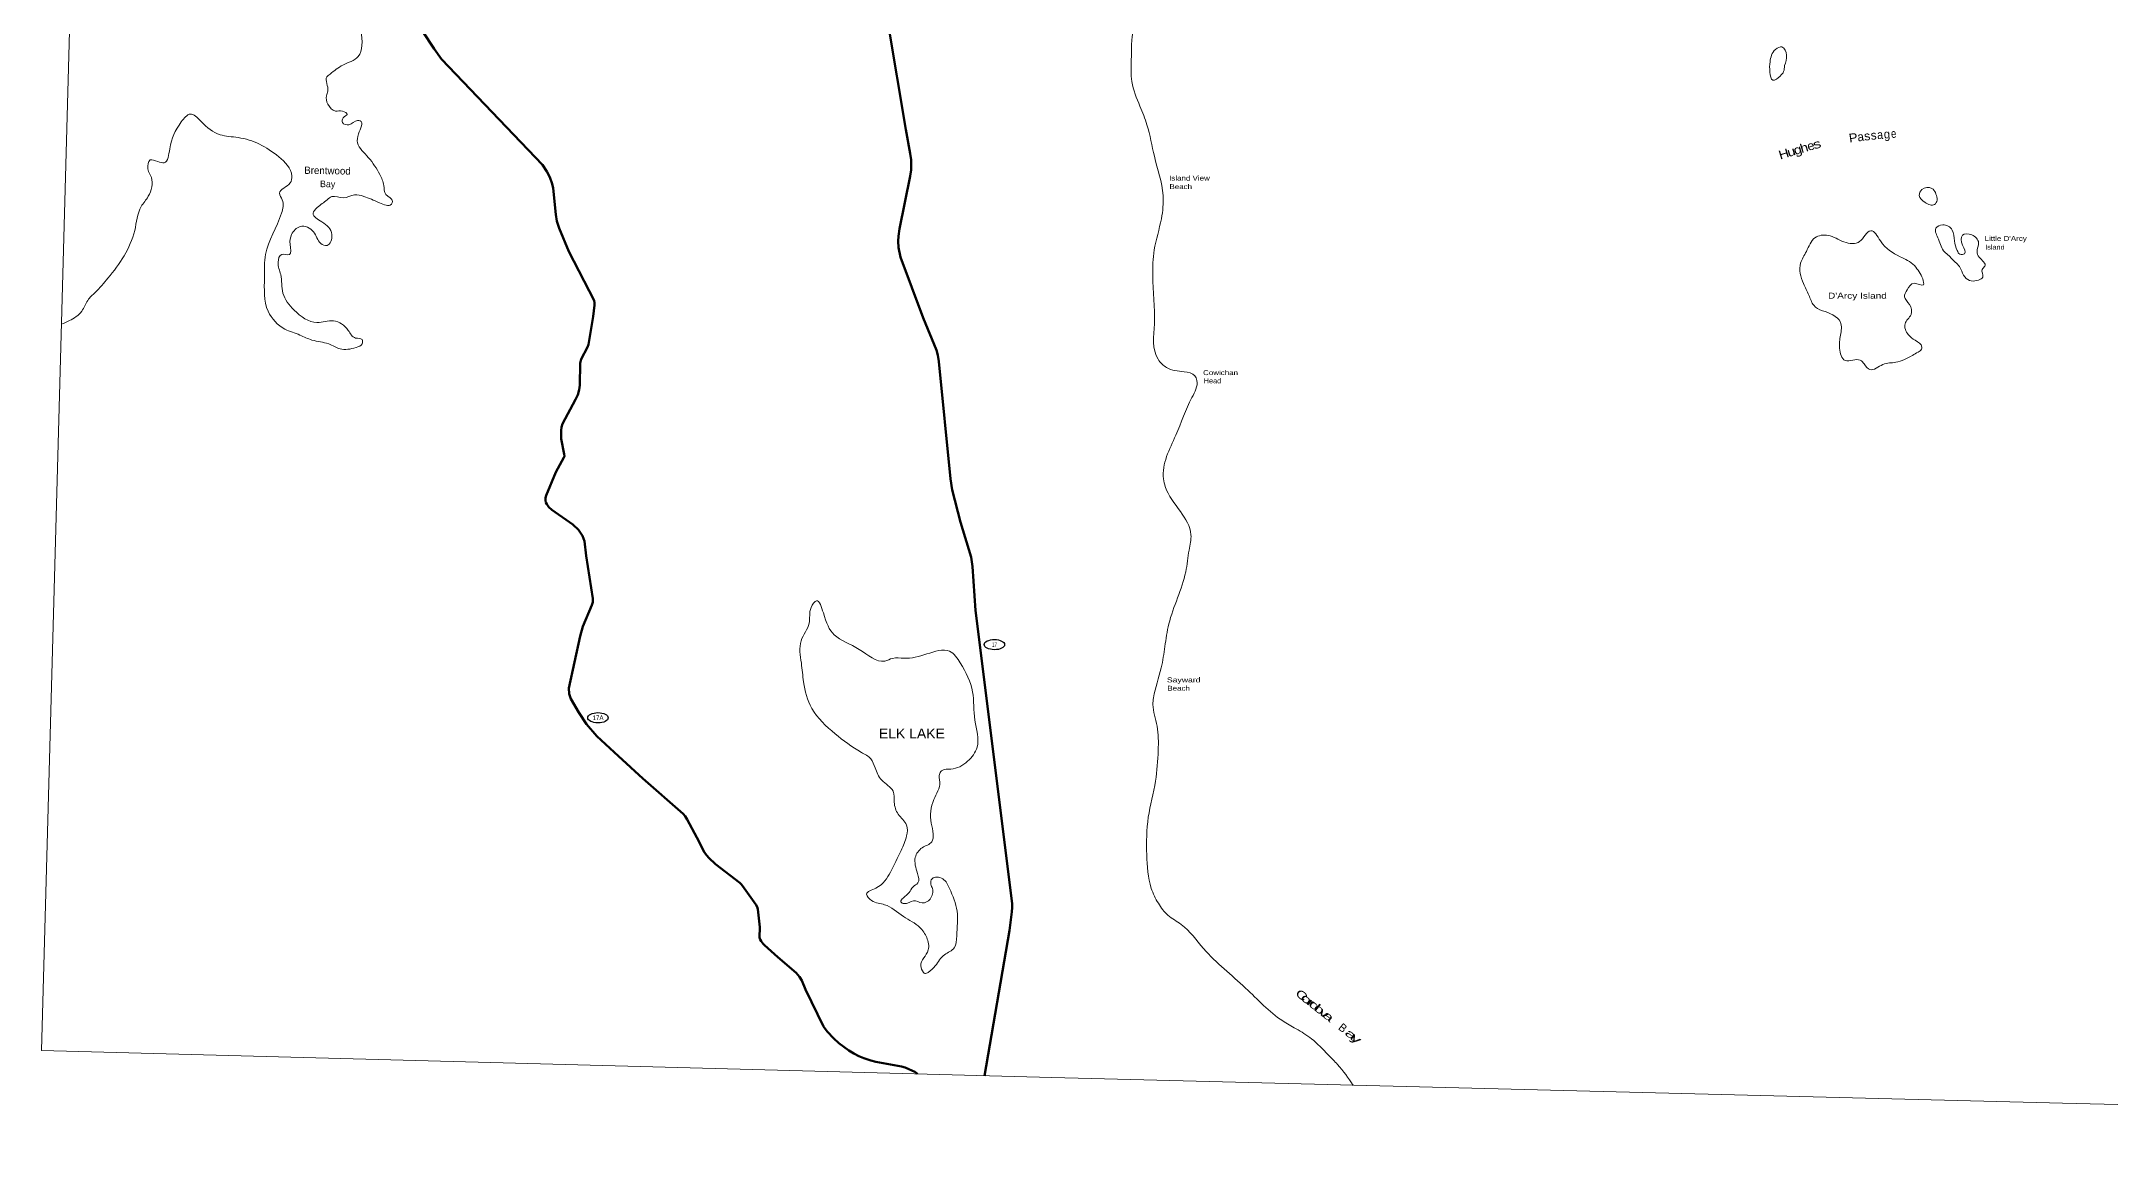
# Model space of a CAD drawing. Header units: feet. Extents: x -611393 to -485084, y 372822 to 560047.
# Drawn here: x -611393 to -548811, y 372822 to 406349 of the extents above; entities that cross this region are included whole.
import ezdxf
from ezdxf.enums import TextEntityAlignment as Align

# ---------------------------------------------------------------- set-up
doc = ezdxf.new("R2010")
doc.units = ezdxf.units.FT
doc.header["$LTSCALE"] = 80
for name, color, linetype, lineweight in [('17', 7, 'Continuous', 25), ('23', 7, 'Continuous', 70), ('39', 7, 'Continuous', 13), ('4', 7, 'Continuous', 13)]:
    doc.layers.add(name, color=color, linetype=linetype, lineweight=lineweight)
doc.layers.add('41', color=7, linetype='Continuous')
doc.layers.add('42', color=7, linetype='Continuous')

msp = doc.modelspace()

# ---------------------------------------------------------------- linework, layer by layer
at = {"layer": '17'}
for centre in [(-582570.57, 388115.97), (-594559.54, 385905.11)]:
    msp.add_ellipse(centre, major_axis=(309.24, -1), ratio=0.500121, dxfattribs=at)
at = {"layer": '23'}
for points in [[(-582868.43, 375084.66), (-582116.21, 379476.15), (-582042.24, 380040.22), (-582033.25, 380170.59), (-582036.89, 380286.49), (-583145.92, 389151.8), (-583228.47, 390480.92), (-583268.95, 390762.01), (-583598.77, 391815.28), (-583844.12, 392793.99), (-583901.61, 393131.5), (-584248.53, 396678.11), (-584284.48, 396866.92), (-584320.12, 397012.03), (-584729.36, 397991.95), (-585414.11, 399830.96), (-585470.76, 400121.66), (-585479.75, 400310.47), (-585472.86, 400457.78), (-585443.8, 400688.1), (-585116.67, 402277.81), (-585088.81, 402468.32), (-585088.81, 402643.64), (-585088.81, 402774.01), (-585115.33, 402962.73), (-585248.91, 403683.93), (-585787.36, 406873.25)], [(-599868.17, 406656.58), (-599517.41, 406123.17), (-599287.74, 405808.83), (-596235.16, 402615.93), (-596102.36, 402418.87), (-596012.49, 402248.04), (-595940.59, 402041.25), (-595915.15, 401908.24), (-595833.31, 401120.33), (-595805.78, 400917.37), (-595737.68, 400704.23), (-595443.06, 399997), (-594676.93, 398520.12), (-594664.45, 398449.33), (-594664.45, 398377.4), (-594700.75, 398038.56), (-594795.41, 397492.68)], [(-594795.41, 397492.68), (-594848.38, 397187.18), (-594875.64, 397105.17), (-595068.86, 396745.54), (-595101.92, 396625.25), (-595111.48, 395957.39), (-595127.27, 395814.96), (-595172.21, 395666.61), (-595236.13, 395528.4), (-595627.62, 394791.41), (-595666.49, 394686.59), (-595675.48, 394592.19), (-595668, 394335.51), (-595581.11, 393872.91), (-595576.62, 393809.97), (-595591.48, 393767.56), (-595834.74, 393332.28), (-596124.18, 392627.25), (-596142.8, 392551.22), (-596142.8, 392470.3), (-596133.81, 392416.36), (-596106.85, 392362.41), (-596043.94, 392272.5), (-595952.63, 392192.86), (-595315.61, 391749.97), (-595145.24, 391589.18), (-595024.25, 391406.41), (-594965.5, 391247.52), (-594914.48, 390795.57), (-594713.87, 389512.26), (-594713.87, 389404.36), (-594749.59, 389304.29), (-595019.43, 388667.1), (-595101.54, 388372.08), (-595445.77, 386797.07), (-595432.83, 386626.14), (-595378.91, 386473.29), (-595143.04, 386064.32), (-594902.6, 385709.06), (-594594.53, 385352.46), (-593934.54, 384740.04), (-593207.69, 384067.2), (-591986.97, 383004.83), (-591918.92, 382930.82), (-591860.51, 382831.92), (-591573.99, 382286.99), (-591334.97, 381834.45), (-591271.86, 381739.52), (-591208.95, 381667.59), (-591009.87, 381481.82), (-590272.99, 380918.73), (-590229.38, 380876.39), (-590188.94, 380822.44), (-589782.99, 380258.67), (-589748.58, 380190.81), (-589726.11, 380118.88), (-589665.85, 379571.59), (-589670.2, 379267.25), (-589656.47, 379204.05), (-589627.26, 379152.35), (-589564.35, 379073.68), (-589521.26, 379027.76), (-589120.11, 378665.29), (-588562.31, 378199.31), (-588459.76, 378078.23), (-588391.56, 377961.05), (-588279.02, 377694.41), (-587736.43, 376568.3), (-587632.16, 376419.09), (-587428.38, 376207.53), (-587272.68, 376068.44), (-586976.34, 375852.58), (-586823.33, 375758.25), (-586666.06, 375677.33), (-586517.78, 375614.4), (-586306.59, 375546.96), (-586158.3, 375506.51), (-585380.93, 375367.14), (-585268.6, 375335.68), (-585156.26, 375286.22), (-584981.01, 375205.31), (-584900.31, 375139.17)]]:
    msp.add_lwpolyline(points, dxfattribs=at)
at = {"layer": '39'}
for points in [[(-579960.41, 408455.98), (-579414.24, 408037.62), (-579094.48, 407904.64), (-578905.66, 408103.74), (-579077.42, 408546.47), (-579379.7, 408721.35), (-579719.21, 408643.48), (-579925.28, 408822.42), (-579893.43, 408963.51), (-579430.31, 409364.5), (-579007.98, 409939.27), (-578755.41, 410475.11), (-578671.24, 411073.38), (-578423.88, 411220.65), (-578124.2, 410851.48), (-578097.38, 410327.09), (-578497.96, 409481.51), (-578685.23, 408766.95), (-578598.29, 408308.99), (-578543.6, 407969.94), (-578437.59, 407672.14), (-578272.48, 407364.74), (-578357.1, 406732.68), (-578429, 405787.74), (-578412.34, 405136.81), (-578168.52, 404388.5), (-577956.04, 403826.69), (-577731.86, 402875.98), (-577468.44, 401696.37), (-577520.24, 400987.62), (-577735.95, 400045.49), (-577780.2, 399269), (-577732, 397814.75), (-577619.49, 396739.47), (-577360.53, 396489.39), (-576829.17, 396360.73), (-576509.18, 396244.65), (-576443.43, 396099.73), (-576594.15, 395587.25), (-577083.27, 394447.66), (-577456.35, 393128.37), (-577400.3, 392890.69), (-576944.99, 392138.26), (-576624.36, 391439.15), (-576681.34, 390975.54), (-576783.23, 390318.47), (-577295.16, 388739.95), (-577414.3, 388057.87), (-577524.42, 387417.85), (-577756.6, 386509.84), (-577776.23, 386307.43), (-577649.6, 385654.36), (-577617.15, 384918.62), (-577697.28, 383990.74), (-577915.03, 382896.56), (-577964.04, 381765.28), (-577825.35, 380748.64), (-577611.41, 380296.65), (-577320.08, 379936.09), (-576917.65, 379657.86), (-576242.06, 378926.48), (-574971.84, 377735.68), (-573851.3, 376742.14), (-573448.3, 376506.14), (-572978.53, 376201.25), (-572477.3, 375718.3), (-572193.53, 375425.49), (-571717.76, 374793.57)], [(-610789.99, 397801.98), (-610547.35, 397909.87), (-610173, 398193.97), (-609990.56, 398520.43), (-609767.01, 398761.57), (-609379.88, 399194.23), (-608572, 400633.94), (-608375.41, 401357.58), (-608159.36, 401666.52), (-608066.62, 402231.38), (-608172.89, 402495.46), (-608101.31, 402764.75), (-607873.41, 402718.31), (-607679.25, 402680.95), (-607512.4, 403100.71), (-607162.14, 403914.56), (-606887.81, 404154.78), (-606569.24, 403937.57), (-605990.98, 403529.58), (-605441.97, 403443.46), (-604214.35, 402862.96), (-603816.36, 402280.69), (-603870.16, 402070.27), (-604187.77, 401763.19), (-604106.04, 401558.75), (-604128.78, 401153.27), (-604612.16, 399910.58), (-604647.59, 399209.37), (-604535.16, 398192.59), (-604026.54, 397650.58), (-603571.96, 397473.16), (-603210.11, 397322.81), (-602703.9, 397203.64), (-602358.97, 397053.6), (-601875.85, 397095.52), (-601687.97, 397210.48), (-601694.62, 397337.44), (-601888.66, 397383.26), (-602113.9, 397615.69), (-602558.44, 397902.85), (-603058.61, 397852.78), (-603747.38, 398228.96), (-604087.1, 398742.52), (-604155.28, 399301.87), (-604234.59, 399675.38), (-604121.18, 399910.08), (-603892.68, 399905.92), (-603871.39, 400209.95), (-603824.72, 400513.52), (-603567.32, 400754.05), (-603163.27, 400594.47), (-602939.73, 400243.69), (-602754.39, 400181.11), (-602605.8, 400508.19), (-602913.49, 400894.33), (-603172.21, 401152.73), (-603051.19, 401328.1), (-602751.6, 401559.41), (-602606.27, 401658.23), (-602268.23, 401618.24), (-601919.8, 401713.36), (-601641.12, 401665.99), (-601169.85, 401471.36), (-600806.43, 401430.91), (-600771.49, 401506.37), (-600971.57, 401721.43), (-601035.41, 401993.19), (-601157.63, 402325.2), (-601505.82, 402838.92), (-601829.59, 403284.55), (-601800.32, 403554.61), (-601752.32, 403951.17), (-601828.37, 403961.01), (-602092.66, 403830.54), (-602286.46, 403893.26), (-602267.48, 404036.67), (-602147.42, 404144.41), (-602281.5, 404239.87), (-602501.54, 404243.89), (-602727.14, 404450.95), (-602774.28, 404705.49), (-602729.91, 404848.44), (-602757.59, 405280.2), (-602663.29, 405363.04), (-602278.46, 405635.08), (-601809.12, 405897.11), (-601702.84, 406224.96), (-601817.45, 407089.57)], [(-558673.22, 405622.16), (-558609.81, 405933.55), (-558750.34, 406181.32), (-558945.93, 406109.09), (-559111.75, 405732.1), (-559115.94, 405419.55), (-559026.17, 405172.77), (-558804.41, 405303.63), (-558700.87, 405436.34), (-558673.22, 405622.16)], [(-554056.24, 401603.11), (-554213.01, 401901.9), (-554518, 401874.05), (-554596.63, 401689.7), (-554421.7, 401483.5), (-554134.87, 401418.76), (-554056.92, 401552.43), (-554056.24, 401603.11)], [(-554796.74, 396860.5), (-555307.25, 396650.77), (-555697.41, 396582.34), (-556088.69, 396429.43), (-556264.08, 396601.84), (-556381.04, 396713.96), (-556838.08, 396705.97), (-557010.86, 397072.67), (-556980.16, 397469.2), (-556983.29, 397866.38), (-557208.87, 398082.02), (-557788.84, 398372.16), (-557937.03, 398679.23), (-558101.58, 399028.87), (-558186.37, 399647.34), (-558012.42, 399998.82), (-557752.98, 400416.23), (-557354.36, 400484.51), (-556874.67, 400289.26), (-556400.71, 400296.92), (-556237.26, 400496.52), (-556066.26, 400628.38), (-555774.26, 400318.5), (-555179.86, 399842.19), (-554743.48, 399571.74), (-554602.16, 399383.1), (-554495.02, 399169.77), (-554472.02, 398991.89), (-554750.61, 399039.57), (-554964.82, 398840.96), (-555043.78, 398631.26), (-554894.57, 398400.21), (-554847.89, 398095.12), (-555029.39, 397811.38), (-554932.17, 397488.4), (-554722.95, 397315.33), (-554522.64, 397108.64), (-554531.89, 397049.68), (-554634.65, 396958.74), (-554801.81, 396858.42)], [(-553337.04, 399461.09), (-553439.82, 399613.92), (-553581.93, 399743.43), (-553698.66, 399872.45), (-553832.54, 399984.9), (-554013.56, 400368.66), (-554093.74, 400699.75), (-553889.24, 400805.61), (-553603.65, 400647.95), (-553531.93, 400317.02), (-553451.19, 400028.16), (-553368.07, 399916.7), (-553232.49, 399930.95), (-553288.31, 400185.52), (-553292.69, 400489.79), (-553013.3, 400501.24), (-552804.99, 400260.59), (-552850.79, 399999.55), (-552785.38, 399829.29), (-552611.36, 399555.51), (-552697.31, 399455.79), (-552674.99, 399227.22), (-552811.58, 399136.94), (-553023.52, 399107.28), (-553224.97, 399229.5), (-553337.04, 399461.09)], [(-584716.32, 378204.43), (-584798.04, 378408.87), (-584571.11, 378886.72), (-584616.56, 379259.62), (-584823.78, 379567.82), (-585318.5, 379898.18), (-585889.02, 380255.29), (-586285.09, 380380.9), (-586434.77, 380569.66), (-586152.7, 380759.01), (-585714.07, 381241.46), (-585391.5, 381895.15), (-585224.41, 382331.82), (-585228.15, 382661.68), (-585477.44, 382987.56), (-585599.19, 383353.39), (-585636.78, 383683.86), (-585979.05, 384019.89), (-586176.96, 384387.12), (-586308.49, 384660.11), (-586593.45, 384859.8), (-587389.58, 385423.97), (-588089.7, 386189.34), (-588340.68, 386988.79), (-588408.74, 387556.59), (-588415.98, 388233.21), (-588171.4, 388761.48), (-588113.72, 389242.43), (-587950.02, 389442.39), (-587743.65, 389075.01), (-587414.56, 388409.43), (-586658.94, 387972.84), (-585885.18, 387620.48), (-585647.01, 387700.7), (-585308.36, 387702.98), (-584612.34, 387834.03), (-583925.5, 387914.52), (-583600.4, 387561.89), (-583231.91, 386692.65), (-583159.62, 385828.8), (-583095.07, 385015.84), (-583380.52, 384589.79), (-583891.81, 384353.89), (-584146.31, 384316.25), (-584223.81, 384224.65), (-584219.1, 383962.42), (-584404.45, 383433.07), (-584482.31, 382724.18), (-584419.45, 382384.78), (-584465.03, 382157.3), (-584755.44, 381976.56), (-584962.79, 381684.38), (-584893.52, 381201.12), (-584880.71, 380913.38), (-585034.86, 380789.35), (-585147.3, 380622.28), (-585327.44, 380456.44), (-585396.84, 380339.32), (-585304.47, 380286.9), (-585015.4, 380374.65), (-584753.89, 380310.68), (-584515.23, 380424.72), (-584442.93, 380744.73), (-584491.89, 380872.46), (-584455.62, 381040.92), (-584134.02, 381035.06), (-583926.56, 380743.76), (-583699.28, 380063.13), (-583710.05, 379310.73), (-583782.95, 378948.45), (-584082.19, 378742.51), (-584357.84, 378409.29), (-584572.32, 378210.26), (-584674.36, 378178.29), (-584716.32, 378204.43)]]:
    msp.add_spline(points, degree=3, dxfattribs=at)
at = {"layer": '4'}
msp.add_lwpolyline([(-606327.43, 559945.21), (-576018.15, 559132.04), (-545707.77, 558360.55), (-515396.36, 557630.76), (-485083.98, 556942.67), (-489136.84, 372822.34), (-519702.48, 373516.18), (-550267.14, 374252.07), (-580830.76, 375029.99), (-611393.28, 375849.97)], close=True, dxfattribs=at)

# ---------------------------------------------------------------- texts
at = {"layer": '17'}
for s, width, p in [('17', 0.6, (-582567.86, 388047.66)), ('17A', 0.8, (-594556.83, 385836.8))]:
    msp.add_text(s, height=140, dxfattribs=dict(at, width=width)).set_placement(p, align=Align.CENTER)
at = {"layer": '41'}
for s, height, rotation, width, p in [('H', 266.2, 16.859, 1.2, (-558657.56, 402821.13)), ('u', 266.2, 16.859, 1.25, (-558432.89, 402889.22)), ('g', 266.2, 16.859, 1.25, (-558238.3, 402948.17)), ('h', 266.2, 16.859, 1.2, (-558042.23, 403007.83)), ('e', 266.2, 16.859, 1.1, (-557841.73, 403068.97)), ('s', 266.2, 16.859, 1.35, (-557656.68, 403120.27)), ('P', 266.2, 8.473, 1.1, (-556576.35, 403306.55)), ('s', 266.2, 7.075, 1.05, (-556159.84, 403361.41)), ('a', 266.2, 4.172, 0.9, (-555774.54, 403399.82)), ('g', 266.2, 4.172, 0.95, (-555567.39, 403416.87)), ('e', 266.2, 4.172, 0.8, (-555364.23, 403433.12)), ('C', 242, 321.6, 1.55, (-573350.5, 377425.37)), ('o', 242, 321.6, 1.75, (-573207.13, 377308.98)), ('r', 242, 321.6, 1.95, (-573072.62, 377207.79)), ('d', 242, 321.6, 1.95, (-572957.27, 377114.74)), ('o', 242, 321.6, 1.75, (-572816.86, 377002.97)), ('v', 242, 321.6, 1.9, (-572673.17, 376887.13)), ('a', 242, 321.6, 1.85, (-572546.27, 376789.31)), ('a', 242, 321.6, 1.85, (-571865.64, 376242.84)), ('y', 242, 321.6, 1.9, (-571703.12, 376116.52))]:
    msp.add_text(s, height=height, rotation=rotation, dxfattribs=dict(at, width=width)).set_placement(p, align=Align.CENTER)
for s, height, rotation, p in [('a', 266.2, 7.075, (-556355.38, 403337.13)), ('s', 266.2, 5.823, (-555966.86, 403381.94)), ('B', 242, 321.6, (-572107.79, 376437.14))]:
    msp.add_text(s, height=height, rotation=rotation, dxfattribs=at).set_placement(p, align=Align.CENTER)
for s, height, p in [('Brentwood', 220, (-603445.2, 402347.25)), ('Bay', 200, (-602967.09, 401944.45))]:
    msp.add_text(s, height=height, rotation=359, dxfattribs=at).set_placement(p)
at = {"layer": '41', "width": 1.05}
msp.add_text('ELK LAKE', height=300, dxfattribs=at).set_placement((-586060.72, 385280.04))
at = {"layer": '42'}
for s, height, width, p in [('Island View', 150, 1.2, (-577285.65, 402141.66)), ('Beach', 150, 1.2, (-577275.52, 401886.27)), ("Little D'Arcy", 150, 1.2, (-552623.01, 400318.33)), ('Island', 150, 1.1, (-552604.81, 400054.34)), ("D'Arcy Island", 181.5, 1.25, (-557356.88, 398572.99)), ('Cowichan', 150, 1.2, (-576258.79, 396262.77)), ('Head', 150, 1.1, (-576238.28, 396014.97)), ('Sayward', 150, 1.3, (-577351.08, 386975.19)), ('Beach', 150, 1.2, (-577339.21, 386723.25))]:
    msp.add_text(s, height=height, dxfattribs=dict(at, width=width)).set_placement(p)

doc.saveas('drawing.dxf')
